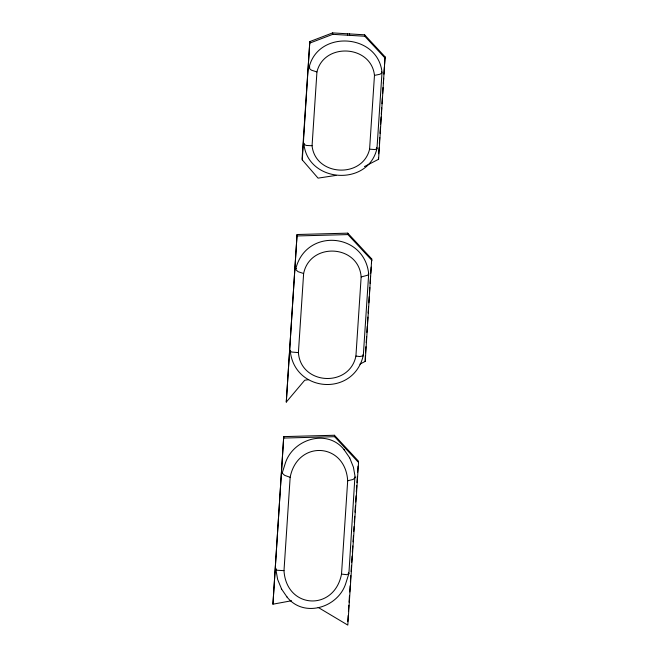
<?xml version="1.0" encoding="UTF-8"?>
<svg xmlns="http://www.w3.org/2000/svg" width="658" height="658" viewBox="0 0 658 658"><rect width="100%" height="100%" fill="white"/><g stroke="black" fill="none" stroke-linecap="round" stroke-linejoin="round"><path stroke-width="0.99" d="M318.159 607.416L347.802 625.1L358.544 462.484L358.363 461.052L334.429 435.259L283.73 436.616L272.93 604.192L291.56 600.754M359.918 364.121L365.223 361.382L371.721 258.948L347.778 233.154L297.079 234.519L286.279 402.087L304.712 380.242L308.709 379.633M364.417 166.581L378.58 159.277L385.07 56.851L364.622 34.816L332.603 32.9L309.819 41.586L302.104 158.488L302.285 159.919L318.061 178.137L336.049 175.398M272.93 604.192L283.73 436.616M286.279 402.087L297.079 234.519M302.285 159.919L309.819 41.586M283.993 570.667L290.162 477.321C297.383 439.75 345.31 442.275 347.687 480.768L341.518 574.105C334.297 611.685 286.37 609.16 283.993 570.667L277.034 570.239L275.834 569.17L276.023 568.52M298.403 352.622L303.626 273.522C310.058 241.782 358.783 244.431 361.152 276.96L355.92 356.06C349.488 387.801 300.764 385.152 298.403 352.622L291.453 352.014L290.252 350.92L290.441 350.278M312.065 145.739L316.942 71.944C323.975 42.244 371.244 44.826 374.468 75.39L369.59 149.177C362.558 178.877 315.289 176.295 312.065 145.739L306.431 145.459L304.267 144.546L304.111 143.321M290.252 350.92C294.496 392.752 353.807 396.98 363.323 355.287L368.694 273.901C364.45 232.068 305.139 227.841 295.623 269.533L298.09 271.688L303.626 273.522M303.922 143.954C307.771 182.908 368.414 187.086 376.993 148.321L382.01 72.405C378.161 33.451 317.51 29.281 308.939 68.037L311.407 70.167L316.942 71.944M347.761 621.621L348.164 615.485M348.436 611.397L348.839 605.261M349.044 602.193L349.447 596.058M349.719 591.961L350.122 585.826M350.393 581.738L350.796 575.602M351.068 571.506L351.471 565.37M351.676 562.302L352.079 556.166M352.351 552.078L352.762 545.943M353.025 541.847L353.436 535.711M353.708 531.623L354.045 526.507M354.308 522.419L354.72 516.283M354.991 512.187L355.394 506.051M355.665 501.964L356.068 495.828M356.34 491.74L356.743 485.604M356.949 482.536L357.352 476.392M357.623 472.304L358.026 466.168M365.313 355.871L365.223 361.382M365.519 352.811L365.922 346.692M366.193 342.612L366.596 336.485M366.868 332.405L367.271 326.286M367.468 323.226L367.871 317.107M368.143 313.019L368.546 306.899M368.817 302.82L369.22 296.7M369.492 292.621L369.829 287.521M370.1 283.434L370.569 276.294M370.775 273.234L371.178 267.115M371.449 263.036L371.721 258.948M378.663 153.766L379.074 147.647M379.337 143.567L379.74 137.448M380.011 133.36L380.414 127.241M380.62 124.181L381.089 117.042M381.295 113.982L381.698 107.854M381.969 103.775L382.372 97.655M382.643 93.576L383.046 87.456M383.318 83.377L383.655 78.269M383.918 74.19L384.395 67.05M384.593 63.99L385.07 56.851M290.162 477.321L284.643 475.347L282.175 473.135L285.506 462.632C293.542 438.812 327.445 428.58 344.068 449.653L344.331 450.031M282.175 473.135L282.364 472.576M309.12 67.47L309.819 67.05M376.804 148.889L374.945 149.563L369.59 149.177M295.812 268.974L296.511 268.554M363.134 355.846L359.729 356.546L355.92 356.06M310 43.017L332.784 34.331L364.803 36.248L385.251 58.282M347.687 480.768L353.157 479.443L355.246 477.502L353.42 467.18L349.735 457.935L344.068 449.653M361.152 276.96L367.797 275.184L368.694 273.901L368.348 273.309M374.468 75.39L379.921 74.264L381.821 73.046L381.665 71.812M297.26 235.951L347.959 234.585L371.902 260.387M283.911 438.055L334.609 436.69L358.544 462.484M341.518 574.105L346.865 574.689L348.904 573.537L354.901 476.918M286.748 596.633L287.011 597.02C303.634 618.092 337.538 607.86 345.573 584.041L348.904 573.537L348.559 572.863M349.431 457.499L349.735 457.935M275.834 569.17L277.651 579.492L281.649 589.173M281.344 588.729L287.011 597.02M376.656 147.655L376.993 148.321M362.977 354.621L363.323 355.287M364.622 34.816L364.803 36.248M378.399 157.846L378.58 159.277M349.488 33.912L349.669 35.343M347.432 33.788L347.613 35.219M332.603 32.9L332.784 34.331M347.778 233.154L347.959 234.585M334.429 435.259L334.609 436.69"/></g></svg>
